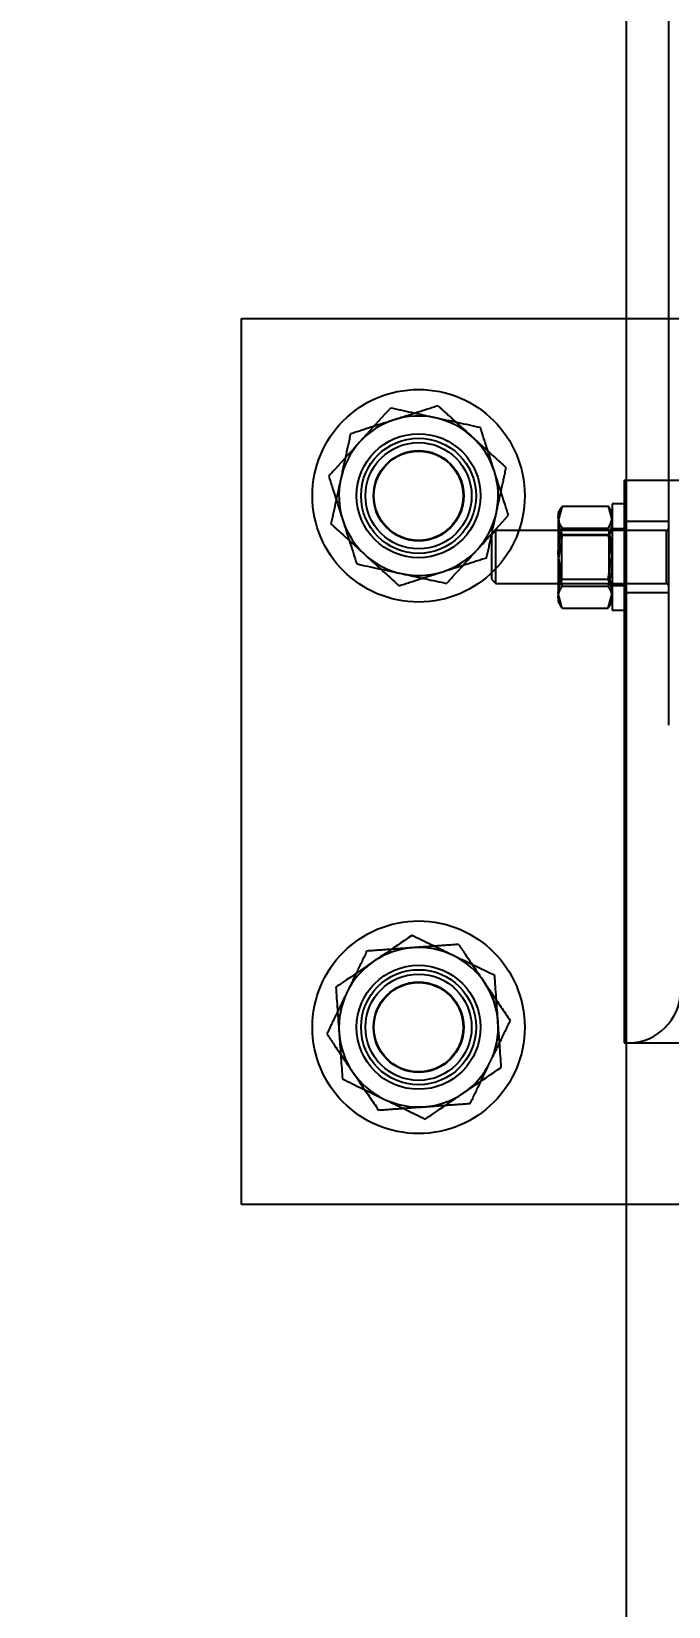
# Model space of a CAD drawing. Header units: metres. Extents: x 0 to 63075, y 0 to 44550.
# Drawn here: x 13701.7 to 13773.7, y 29087.2 to 29265 of the extents above; entities that cross this region are included whole.
import ezdxf

# ---------------------------------------------------------------- set-up
doc = ezdxf.new("R2010")
doc.units = ezdxf.units.M
doc.header["$LTSCALE"] = 75
doc.linetypes.add('HIDDEN2', pattern=[4.7625, 3.175, -1.5875])
for name, color, linetype in [('18_COTAS', 7, 'Continuous'), ('SDM', 7, 'Continuous'), ('SL4', 4, 'Continuous'), ('ST1', 7, 'HIDDEN2')]:
    doc.layers.add(name, color=color, linetype=linetype)
doc.styles.add('ROMANS', font='ROMANS.SHX')
doc.dimstyles.new('75___1-75', dxfattribs={"dimscale": 75, "dimtxt": 2.5, "dimasz": 2, "dimexe": 1.5, "dimexo": 1, "dimgap": 0.5, "dimtad": 1, "dimdec": 0, "dimzin": 12, "dimtxsty": 'ROMANS', "dimcen": 0, "dimclrd": 256, "dimclre": 256, "dimclrt": 3, "dimazin": 3, "dimtfac": 1, "dimtdec": 0, "dimtmove": 0, "dimatfit": 0, "dimfxl": 1, "dimlwd": -1, "dimlwe": -1, "dimarcsym": 0})

# ---------------------------------------------------------------- blocks, each defined once
blk = doc.blocks.new('*D27')
at = {"layer": '18_COTAS', "transparency": 16777216}
for p, q in [((12131.24, 27878.33), (12131.24, 30705.37)), ((13913.74, 30509.57), (13913.74, 30705.37)), ((11981.24, 30592.87), (11122.31, 30592.87)), ((13913.74, 30592.87), (12131.24, 30592.87)), ((14063.74, 30592.87), (14213.74, 30592.87))]:
    blk.add_line(p, q, dxfattribs=at)
for points in [[(11981.24, 30617.87), (11981.24, 30567.87), (12131.24, 30592.87)], [(14063.74, 30617.87), (14063.74, 30567.87), (13913.74, 30592.87)]]:
    blk.add_solid(points, dxfattribs=at)
at = {"layer": 'Defpoints', "color": 0, "transparency": 16777216}
for p in [(13913.74, 30592.87), (13913.74, 30434.57), (12131.24, 27803.33)]:
    blk.add_point(p, dxfattribs=at)
at = {"layer": '18_COTAS', "color": 3, "transparency": 16777216, "insert": (11476.78, 30724.12), "char_height": 187.5, "attachment_point": 5, "style": 'ROMANS'}
blk.add_mtext('1782', dxfattribs=at)
blk = doc.blocks.new('A$C429c7d53')
at = {"layer": 'SL4'}
for p, q in [((48.23, 2334.74), (48.23, 1009.76)), ((4.75, 2042.5), (4.75, 2142.5)), ((4.75, 2142.5), (48.23, 2142.5)), ((48, 2124.25), (48, 2121.58)), ((48, 2124.25), (48.23, 2124.25)), ((40.98, 2121.34), (46.19, 2121.34)), ((48.23, 2121.58), (46.63, 2121.58)), ((46.63, 2121.58), (46.63, 2109.58)), ((40.85, 2121.12), (40.53, 2120.58)), ((40.53, 2120.58), (40.53, 2120.09)), ((40.53, 2120.09), (40.53, 2115.98)), ((46.63, 2120.58), (46.32, 2121.12)), ((33.5, 2118.58), (33, 2118.08)), ((33, 2118.08), (33, 2113.08)), ((40.53, 2118.58), (33.5, 2118.58)), ((33.5, 2112.58), (33.5, 2118.58)), ((40.98, 2118.85), (46.19, 2118.85)), ((40.98, 2113.1), (40.53, 2115.98)), ((40.53, 2115.98), (40.53, 2111.46)), ((46.19, 2113.1), (46.63, 2115.98)), ((33, 2113.08), (33.5, 2112.58)), ((33.5, 2112.58), (40.53, 2112.58)), ((40.98, 2113.1), (46.19, 2113.1)), ((40.98, 2109.82), (40.53, 2111.46)), ((40.53, 2111.46), (40.53, 2110.58)), ((40.53, 2110.58), (40.85, 2110.04)), ((46.19, 2109.82), (46.63, 2111.46)), ((46.32, 2110.04), (46.63, 2110.58)), ((40.98, 2109.82), (40.84, 2110.06)), ((40.98, 2109.82), (46.19, 2109.82)), ((46.19, 2109.82), (46.33, 2110.06)), ((46.63, 2109.58), (48.23, 2109.58)), ((48, 2109.58), (48, 2060.75)), ((48, 2060.75), (48.23, 2060.75)), ((48.23, 2042.5), (4.75, 2042.5))]:
    blk.add_line(p, q, dxfattribs=at)
for centre, start, end in [((24.75, 2122.5), 77.7325, 137.7325), ((24.75, 2122.5), 17.7325, 77.7325), ((24.75, 2122.5), 137.7325, 197.7325), ((24.75, 2122.5), 317.7325, 17.7325), ((24.75, 2122.5), 197.7325, 257.7325), ((24.75, 2122.5), 257.7325, 317.7325), ((24.75, 2062.5), 64.1744, 124.1744), ((24.75, 2062.5), 124.1744, 184.1744), ((24.75, 2062.5), 4.1744, 64.1744), ((24.75, 2062.5), 304.1744, 4.1744), ((24.75, 2062.5), 184.1744, 244.1744), ((24.75, 2062.5), 244.1744, 304.1744)]:
    blk.add_arc(centre, 9, start, end, dxfattribs=at)
for points, knots in [([(21.58, 2132.4), (20.69, 2131.41), (19.53, 2130.14), (18.35, 2128.84), (18.09, 2128.55)], [0, 0, 0, 0, 0.779636, 1, 1, 1, 1]), ([(26.66, 2131.29), (26.54, 2131.32), (25.63, 2131.52), (23.91, 2131.89), (22.37, 2132.23), (21.58, 2132.4)], [0, 0, 0, 0, 0.07009, 0.530784, 1, 1, 1, 1]), ([(31.74, 2130.19), (30.92, 2130.37), (29.25, 2130.73), (27.53, 2131.11), (26.66, 2131.29)], [0, 0, 0, 0, 0.495458, 1, 1, 1, 1]), ([(33.32, 2125.24), (33.28, 2125.36), (33, 2126.25), (32.47, 2127.92), (31.98, 2129.43), (31.74, 2130.19)], [0, 0, 0, 0, 0.07009, 0.530784, 1, 1, 1, 1]), ([(18.09, 2128.55), (17.14, 2127.51), (15.96, 2126.21), (14.82, 2124.95), (14.59, 2124.71)], [0, 0, 0, 0, 0.803647, 1, 1, 1, 1]), ([(34.91, 2120.29), (34.65, 2121.1), (34.13, 2122.72), (33.59, 2124.4), (33.32, 2125.24)], [0, 0, 0, 0, 0.495458, 1, 1, 1, 1]), ([(14.59, 2124.71), (14.85, 2123.9), (15.37, 2122.28), (15.91, 2120.6), (16.18, 2119.76)], [0, 0, 0, 0, 0.495458, 1, 1, 1, 1]), ([(46.63, 2120.09), (46.63, 2120.21), (46.6, 2120.63), (46.36, 2121.04), (46.19, 2121.34)], [0, 0, 0, 0, 0.268634, 1, 1, 1, 1]), ([(16.18, 2119.76), (16.22, 2119.64), (16.5, 2118.75), (17.03, 2117.08), (17.52, 2115.57), (17.76, 2114.81)], [0, 0, 0, 0, 0.07009, 0.530784, 1, 1, 1, 1]), ([(31.41, 2116.45), (31.67, 2116.73), (32.85, 2118.03), (34.01, 2119.3), (34.91, 2120.29)], [0, 0, 0, 0, 0.2203639, 1, 1, 1, 1]), ([(40.53, 2120.09), (40.54, 2120.21), (40.56, 2120.55), (40.75, 2120.88), (40.87, 2121.1)], [0, 0, 0, 0, 0.332546, 1, 1, 1, 1]), ([(40.98, 2118.85), (40.91, 2118.96), (40.65, 2119.36), (40.59, 2119.78), (40.53, 2120.09)], [0, 0, 0, 0, 0.257551, 1, 1, 1, 1]), ([(46.19, 2118.85), (46.26, 2118.96), (46.52, 2119.36), (46.58, 2119.78), (46.63, 2120.09)], [0, 0, 0, 0, 0.257551, 1, 1, 1, 1]), ([(40.53, 2115.98), (40.54, 2116.04), (40.54, 2117.02), (40.77, 2117.97), (40.98, 2118.85)], [0, 0, 0, 0, 0.070201, 1, 1, 1, 1]), ([(46.63, 2115.98), (46.63, 2116.04), (46.63, 2117.02), (46.4, 2117.97), (46.19, 2118.85)], [0, 0, 0, 0, 0.070201, 1, 1, 1, 1]), ([(27.92, 2112.6), (28.14, 2112.85), (29.28, 2114.1), (30.46, 2115.4), (31.41, 2116.45)], [0, 0, 0, 0, 0.196353, 1, 1, 1, 1]), ([(17.76, 2114.81), (18.58, 2114.63), (20.25, 2114.27), (21.97, 2113.89), (22.84, 2113.71)], [0, 0, 0, 0, 0.495458, 1, 1, 1, 1]), ([(22.84, 2113.71), (22.96, 2113.68), (23.87, 2113.48), (25.59, 2113.11), (27.13, 2112.77), (27.92, 2112.6)], [0, 0, 0, 0, 0.07009, 0.530784, 1, 1, 1, 1]), ([(40.53, 2111.46), (40.54, 2111.5), (40.54, 2112.05), (40.77, 2112.59), (40.98, 2113.1)], [0, 0, 0, 0, 0.070201, 1, 1, 1, 1]), ([(46.63, 2111.46), (46.63, 2111.5), (46.63, 2112.05), (46.4, 2112.59), (46.19, 2113.1)], [0, 0, 0, 0, 0.070201, 1, 1, 1, 1]), ([(23.99, 2072.86), (22.89, 2072.11), (21.47, 2071.15), (20.02, 2070.16), (19.69, 2069.95)], [0, 0, 0, 0, 0.779636, 1, 1, 1, 1]), ([(28.67, 2070.6), (28.56, 2070.65), (27.72, 2071.06), (26.14, 2071.83), (24.71, 2072.52), (23.99, 2072.86)], [0, 0, 0, 0, 0.07009, 0.530784, 1, 1, 1, 1]), ([(19.69, 2069.95), (18.53, 2069.15), (17.07, 2068.16), (15.67, 2067.21), (15.4, 2067.03)], [0, 0, 0, 0, 0.803647, 1, 1, 1, 1]), ([(33.35, 2068.34), (32.59, 2068.71), (31.06, 2069.45), (29.47, 2070.21), (28.67, 2070.6)], [0, 0, 0, 0, 0.495458, 1, 1, 1, 1]), ([(33.73, 2063.16), (33.72, 2063.28), (33.65, 2064.21), (33.52, 2065.96), (33.41, 2067.54), (33.35, 2068.34)], [0, 0, 0, 0, 0.07009, 0.530784, 1, 1, 1, 1]), ([(15.4, 2067.03), (15.46, 2066.19), (15.58, 2064.49), (15.71, 2062.73), (15.77, 2061.84)], [0, 0, 0, 0, 0.495458, 1, 1, 1, 1]), ([(34.1, 2057.97), (34.04, 2058.81), (33.92, 2060.51), (33.79, 2062.27), (33.73, 2063.16)], [0, 0, 0, 0, 0.495458, 1, 1, 1, 1]), ([(15.77, 2061.84), (15.78, 2061.72), (15.85, 2060.79), (15.98, 2059.04), (16.09, 2057.46), (16.15, 2056.66)], [0, 0, 0, 0, 0.07009, 0.530784, 1, 1, 1, 1]), ([(29.81, 2055.05), (30.13, 2055.27), (31.58, 2056.26), (33, 2057.22), (34.1, 2057.97)], [0, 0, 0, 0, 0.220364, 1, 1, 1, 1]), ([(16.15, 2056.66), (16.91, 2056.29), (18.44, 2055.55), (20.03, 2054.79), (20.83, 2054.4)], [0, 0, 0, 0, 0.495458, 1, 1, 1, 1]), ([(20.83, 2054.4), (20.94, 2054.35), (21.78, 2053.94), (23.36, 2053.17), (24.79, 2052.48), (25.51, 2052.14)], [0, 0, 0, 0, 0.07009, 0.530784, 1, 1, 1, 1]), ([(25.51, 2052.14), (25.78, 2052.32), (27.18, 2053.27), (28.64, 2054.26), (29.81, 2055.05)], [0, 0, 0, 0, 0.1963527, 1, 1, 1, 1])]:
    blk.add_open_spline(points, degree=3, knots=knots, dxfattribs=at)
at = {"layer": 'ST1'}
for p, q in [((53, 2334.74), (53, 1009.76)), ((48.23, 2142.5), (123.24, 2142.5)), ((48.23, 2124.25), (123.24, 2124.25)), ((40.98, 2121.34), (40.53, 2119.7)), ((46.19, 2121.34), (46.63, 2119.7)), ((48, 2121.58), (48, 2109.58)), ((53, 2119.58), (48.23, 2119.58)), ((52.75, 2118.58), (40.53, 2118.58)), ((40.56, 2118.58), (40.53, 2118.58)), ((40.98, 2118.06), (40.53, 2115.18)), ((40.56, 2118.58), (40.56, 2112.58)), ((40.91, 2118.08), (40.56, 2118.58)), ((40.91, 2118.08), (40.91, 2117.84)), ((46.28, 2118.08), (40.91, 2118.08)), ((40.91, 2117.84), (40.91, 2113.08)), ((40.98, 2118.06), (46.19, 2118.06)), ((46.19, 2118.06), (46.63, 2115.18)), ((46.63, 2118.58), (46.28, 2118.08)), ((46.28, 2113.08), (46.28, 2118.08)), ((48.23, 2118.78), (46.63, 2118.78)), ((52.75, 2118.58), (52.75, 2112.58)), ((40.53, 2112.58), (52.75, 2112.58)), ((40.53, 2112.58), (40.56, 2112.58)), ((40.56, 2112.58), (40.91, 2113.08)), ((40.91, 2113.08), (46.28, 2113.08)), ((40.98, 2112.31), (46.19, 2112.31)), ((46.28, 2113.08), (46.63, 2112.58)), ((46.63, 2112.38), (48.23, 2112.38)), ((48.23, 2111.58), (53, 2111.58)), ((48.23, 2060.75), (123.24, 2060.75)), ((123.24, 2042.5), (48.23, 2042.5))]:
    blk.add_line(p, q, dxfattribs=at)
for centre, radius in [((24.75, 2122.5), 12), ((24.75, 2122.5), 7), ((24.75, 2122.5), 6.5), ((24.75, 2122.5), 6), ((24.75, 2122.5), 5.1), ((24.75, 2122.5), 5.04), ((24.75, 2062.5), 12), ((24.75, 2062.5), 7), ((24.75, 2062.5), 6.5), ((24.75, 2062.5), 6), ((24.75, 2062.5), 5.1), ((24.75, 2062.5), 5.04)]:
    blk.add_circle(centre, radius, dxfattribs=at)
for centre, radius, start, end in [((52.75, 2118.83), 0.25, 270, 0), ((52.75, 2112.33), 0.25, 0, 90), ((48.5, 2066.6), 5.85, 270, 0)]:
    blk.add_arc(centre, radius, start, end, dxfattribs=at)
for points, knots in [([(26.96, 2132.66), (26.15, 2132.4), (24.53, 2131.88), (22.85, 2131.34), (22.01, 2131.07)], [0, 0, 0, 0, 0.495458, 1, 1, 1, 1]), ([(26.96, 2132.66), (27.28, 2132.36), (28.53, 2131.22), (29.84, 2130.04), (30.8, 2129.16)], [0, 0, 0, 0, 0.257551, 1, 1, 1, 1]), ([(22.01, 2131.07), (21.89, 2131.03), (21, 2130.75), (19.33, 2130.22), (17.82, 2129.73), (17.06, 2129.49)], [0, 0, 0, 0, 0.07009, 0.530784, 1, 1, 1, 1]), ([(17.06, 2129.49), (16.88, 2128.67), (16.52, 2127), (16.14, 2125.28), (15.96, 2124.41)], [0, 0, 0, 0, 0.495458, 1, 1, 1, 1]), ([(30.8, 2129.16), (31.15, 2128.84), (32.45, 2127.66), (33.72, 2126.51), (34.65, 2125.67)], [0, 0, 0, 0, 0.268634, 1, 1, 1, 1]), ([(33.54, 2120.59), (33.57, 2120.71), (33.77, 2121.62), (34.14, 2123.34), (34.48, 2124.88), (34.65, 2125.67)], [0, 0, 0, 0, 0.07009, 0.530784, 1, 1, 1, 1]), ([(15.96, 2124.41), (15.93, 2124.29), (15.73, 2123.38), (15.36, 2121.66), (15.02, 2120.12), (14.85, 2119.33)], [0, 0, 0, 0, 0.07009, 0.530784, 1, 1, 1, 1]), ([(32.44, 2115.51), (32.62, 2116.33), (32.98, 2118), (33.36, 2119.72), (33.54, 2120.59)], [0, 0, 0, 0, 0.495458, 1, 1, 1, 1]), ([(40.53, 2119.7), (40.54, 2119.66), (40.54, 2119.11), (40.77, 2118.57), (40.98, 2118.06)], [0, 0, 0, 0, 0.070201, 1, 1, 1, 1]), ([(46.63, 2119.7), (46.63, 2119.66), (46.63, 2119.11), (46.4, 2118.57), (46.19, 2118.06)], [0, 0, 0, 0, 0.070201, 1, 1, 1, 1]), ([(14.85, 2119.33), (15.17, 2119.04), (16.43, 2117.9), (17.73, 2116.72), (18.7, 2115.84)], [0, 0, 0, 0, 0.257551, 1, 1, 1, 1]), ([(18.7, 2115.84), (19.05, 2115.52), (20.35, 2114.34), (21.62, 2113.19), (22.54, 2112.34)], [0, 0, 0, 0, 0.268634, 1, 1, 1, 1]), ([(27.49, 2113.93), (27.61, 2113.97), (28.5, 2114.25), (30.17, 2114.78), (31.68, 2115.27), (32.44, 2115.51)], [0, 0, 0, 0, 0.07009, 0.530784, 1, 1, 1, 1]), ([(40.53, 2115.18), (40.54, 2115.12), (40.54, 2114.14), (40.77, 2113.19), (40.98, 2112.31)], [0, 0, 0, 0, 0.070201, 1, 1, 1, 1]), ([(46.63, 2115.18), (46.63, 2115.12), (46.63, 2114.14), (46.4, 2113.19), (46.19, 2112.31)], [0, 0, 0, 0, 0.070201, 1, 1, 1, 1]), ([(22.54, 2112.34), (23.35, 2112.6), (24.97, 2113.12), (26.65, 2113.66), (27.49, 2113.93)], [0, 0, 0, 0, 0.495458, 1, 1, 1, 1]), ([(40.53, 2111.07), (40.54, 2111.18), (40.57, 2111.6), (40.81, 2112.01), (40.98, 2112.31)], [0, 0, 0, 0, 0.2686336, 1, 1, 1, 1]), ([(46.63, 2111.07), (46.63, 2111.18), (46.6, 2111.6), (46.36, 2112.01), (46.19, 2112.31)], [0, 0, 0, 0, 0.2686336, 1, 1, 1, 1]), ([(40.84, 2110.06), (40.82, 2110.09), (40.62, 2110.41), (40.58, 2110.75), (40.53, 2111.07)], [0, 0, 0, 0, 0.07729, 1, 1, 1, 1]), ([(46.33, 2110.06), (46.35, 2110.09), (46.55, 2110.41), (46.59, 2110.75), (46.63, 2111.07)], [0, 0, 0, 0, 0.07729, 1, 1, 1, 1]), ([(24.09, 2071.48), (23.97, 2071.47), (23.04, 2071.4), (21.29, 2071.27), (19.71, 2071.16), (18.91, 2071.1)], [0, 0, 0, 0, 0.07009, 0.530784, 1, 1, 1, 1]), ([(29.28, 2071.85), (28.44, 2071.79), (26.74, 2071.67), (24.98, 2071.54), (24.09, 2071.48)], [0, 0, 0, 0, 0.495458, 1, 1, 1, 1]), ([(29.28, 2071.85), (29.52, 2071.49), (30.47, 2070.09), (31.46, 2068.64), (32.2, 2067.56)], [0, 0, 0, 0, 0.257551, 1, 1, 1, 1]), ([(18.91, 2071.1), (18.54, 2070.34), (17.8, 2068.81), (17.04, 2067.22), (16.65, 2066.42)], [0, 0, 0, 0, 0.495458, 1, 1, 1, 1]), ([(16.65, 2066.42), (16.6, 2066.31), (16.19, 2065.47), (15.42, 2063.89), (14.73, 2062.46), (14.39, 2061.74)], [0, 0, 0, 0, 0.07009, 0.530784, 1, 1, 1, 1]), ([(32.2, 2067.56), (32.46, 2067.16), (33.45, 2065.71), (34.41, 2064.29), (35.11, 2063.26)], [0, 0, 0, 0, 0.268634, 1, 1, 1, 1]), ([(32.85, 2058.58), (32.9, 2058.69), (33.31, 2059.53), (34.08, 2061.11), (34.77, 2062.54), (35.11, 2063.26)], [0, 0, 0, 0, 0.07009, 0.530784, 1, 1, 1, 1]), ([(14.39, 2061.74), (14.63, 2061.38), (15.58, 2059.98), (16.57, 2058.53), (17.3, 2057.44)], [0, 0, 0, 0, 0.257551, 1, 1, 1, 1]), ([(17.3, 2057.44), (17.57, 2057.05), (18.56, 2055.6), (19.52, 2054.18), (20.22, 2053.15)], [0, 0, 0, 0, 0.268634, 1, 1, 1, 1]), ([(30.59, 2053.9), (30.96, 2054.66), (31.7, 2056.19), (32.46, 2057.78), (32.85, 2058.58)], [0, 0, 0, 0, 0.495458, 1, 1, 1, 1]), ([(25.41, 2053.52), (25.53, 2053.53), (26.46, 2053.6), (28.21, 2053.73), (29.79, 2053.84), (30.59, 2053.9)], [0, 0, 0, 0, 0.07009, 0.530784, 1, 1, 1, 1]), ([(20.22, 2053.15), (21.06, 2053.21), (22.76, 2053.33), (24.52, 2053.46), (25.41, 2053.52)], [0, 0, 0, 0, 0.495458, 1, 1, 1, 1])]:
    blk.add_open_spline(points, degree=3, knots=knots, dxfattribs=at)

msp = doc.modelspace()

# ---------------------------------------------------------------- block references
at = {"layer": 'SDM'}
msp.add_blockref('A$C429c7d53', (13720.74, 27090.07), dxfattribs=at)

# ---------------------------------------------------------------- dimensions: what is measured, and where the dimension line sits
at = {"layer": '18_COTAS'}
dim = msp.add_linear_dim(base=(13913.73996451, 30592.87116724), p1=(12131.23996451, 27803.3334565), p2=(13913.73996451, 30434.56595658), dimstyle='75___1-75', dxfattribs=at)
dim.commit()
dim.dimension.update_dxf_attribs({"geometry": '*D27', "text_midpoint": (11476.77567879, 30592.87116724), "dimtype": 160})

doc.saveas('drawing.dxf')
